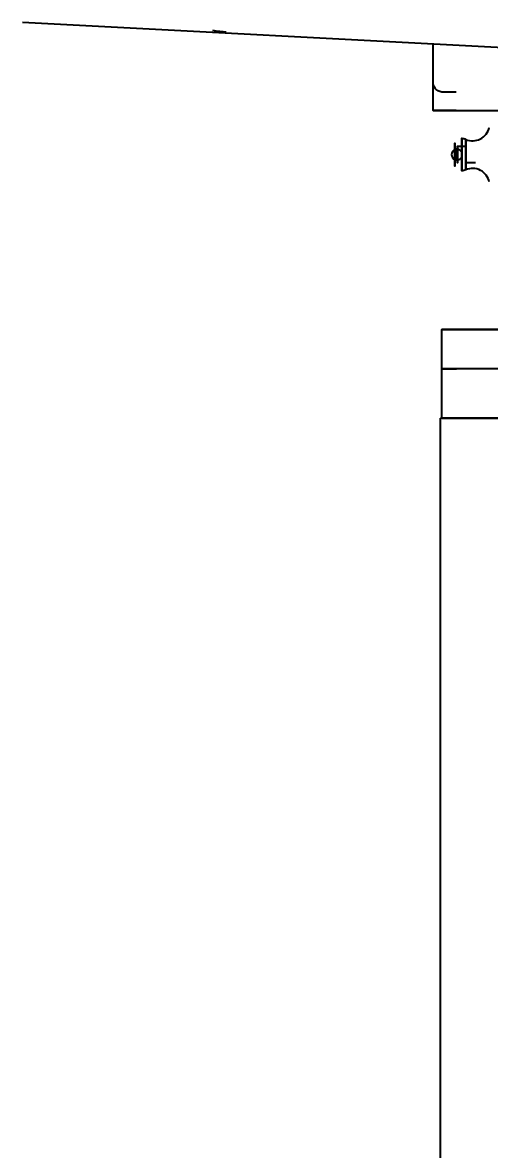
# Model space of a CAD drawing. Header units: millimetres. Extents: x 9483 to 13995, y 24552 to 30933.
# Drawn here: x 12348.4 to 12443.4, y 28854.6 to 29083.9 of the extents above; entities that cross this region are included whole.
import ezdxf

# ---------------------------------------------------------------- set-up
doc = ezdxf.new("R2010")
doc.units = ezdxf.units.MM
doc.header["$LTSCALE"] = 3
doc.layers.add('DomyÅ›lny', color=7, linetype='Continuous')
doc.styles.get("Standard").update_dxf_attribs({"font": 'arial.ttf'})
doc.dimstyles.new('MATEUSZ', dxfattribs={"dimtxt": 35, "dimasz": 16, "dimexe": 0.18, "dimexo": 0.0625, "dimgap": 0.09, "dimtad": 0, "dimdec": 0, "dimdsep": 46, "dimtxsty": 'Standard', "dimblk": 'DOT', "dimcen": 0.09, "dimse1": 1, "dimse2": 1, "dimadec": 0, "dimazin": 0, "dimtfac": 1, "dimtdec": 0, "dimtofl": 0, "dimtmove": 0, "dimatfit": 3, "dimfxl": 1, "dimtolj": 1, "dimtzin": 0, "dimlwd": 9, "dimlwe": 9, "dimarcsym": 0})

# ---------------------------------------------------------------- blocks, each defined once
blk = doc.blocks.new('_Dot')
at = {"color": 0, "linetype": 'ByBlock', "lineweight": -2}
blk.add_line((-0.5, 0), (-1, 0), dxfattribs=at)
at = {"color": 0, "linetype": 'ByBlock', "const_width": 0.5}
blk.add_lwpolyline([(-0.25, 0, 1), (0.25, 0, 1)], format="xyb", close=True, dxfattribs=at)
blk = doc.blocks.new('*D30')
at = {"color": 0, "lineweight": 9, "transparency": 16777216}
for p, q in [((10697.92, 28405.14), (11613.03, 28405.14)), ((12746.15, 28405.14), (11823.59, 28405.14))]:
    blk.add_line(p, q, dxfattribs=at)
at = {"layer": 'Defpoints', "color": 0, "transparency": 16777216}
for p in [(10667.92, 29580.92), (12776.15, 29580.92), (12776.15, 28405.14)]:
    blk.add_point(p, dxfattribs=at)
at = {"color": 0, "lineweight": 9, "transparency": 16777216, "xscale": 30, "yscale": 30, "zscale": 30, "rotation": 180}
blk.add_blockref('_Dot', (10667.92, 28405.14), dxfattribs=at)
at = {"color": 0, "lineweight": 9, "transparency": 16777216, "xscale": 30, "yscale": 30, "zscale": 30}
blk.add_blockref('_Dot', (12776.15, 28405.14), dxfattribs=at)
at = {"color": 0, "transparency": 16777216, "insert": (11718.31, 28405.14), "char_height": 70, "attachment_point": 5}
blk.add_mtext('\\A1;2108', dxfattribs=at)
blk = doc.blocks.new('*D31')
at = {"color": 0, "lineweight": 9, "transparency": 16777216}
for p, q in [((12831.93, 29473.43), (12831.93, 29234.88)), ((12831.93, 28783.43), (12831.93, 29080.85))]:
    blk.add_line(p, q, dxfattribs=at)
at = {"layer": 'Defpoints', "color": 0, "transparency": 16777216}
for p in [(12322.03, 29503.43), (12026.88, 28753.43), (12831.93, 28753.43)]:
    blk.add_point(p, dxfattribs=at)
at = {"color": 0, "lineweight": 9, "transparency": 16777216, "xscale": 30, "yscale": 30, "zscale": 30}
for p, rotation in [((12831.93, 29503.43), 90), ((12831.93, 28753.43), 270)]:
    blk.add_blockref('_Dot', p, dxfattribs=dict(at, rotation=rotation))
at = {"color": 0, "transparency": 16777216, "insert": (12831.93, 29157.87), "char_height": 70, "attachment_point": 5, "rotation": 90}
blk.add_mtext('\\A1;750', dxfattribs=at)
blk = doc.blocks.new('*D34')
at = {"color": 0, "lineweight": 9, "transparency": 16777216}
for p, q in [((12257.07, 28538.03), (12433.13, 28538.03)), ((12746.15, 28538.03), (12588.12, 28538.03))]:
    blk.add_line(p, q, dxfattribs=at)
at = {"layer": 'Defpoints', "color": 0, "transparency": 16777216}
for p in [(12776.15, 29580.92), (12227.07, 29200.6), (12776.15, 28538.03)]:
    blk.add_point(p, dxfattribs=at)
at = {"color": 0, "lineweight": 9, "transparency": 16777216, "xscale": 30, "yscale": 30, "zscale": 30, "rotation": 180}
blk.add_blockref('_Dot', (12227.07, 28538.03), dxfattribs=at)
at = {"color": 0, "lineweight": 9, "transparency": 16777216, "xscale": 30, "yscale": 30, "zscale": 30}
blk.add_blockref('_Dot', (12776.15, 28538.03), dxfattribs=at)
at = {"color": 0, "transparency": 16777216, "insert": (12510.62, 28538.03), "char_height": 70, "attachment_point": 5}
blk.add_mtext('\\A1;549', dxfattribs=at)

msp = doc.modelspace()

# ---------------------------------------------------------------- linework, layer by layer
at = {"layer": 'DomyÅ›lny', "color": 0}
for p, q in [((12631.55, 29069.03), (12348.39, 29083.87)), ((12431.92, 29071.7), (12431.92, 29079.49)), ((12431.92, 29066), (12431.92, 29079.49)), ((12436.89, 29058.7), (12438.57, 29058.7)), ((12440.52, 29055.3), (12438.81, 29055.3)), ((12433.69, 29013.4), (12433.69, 29021.4)), ((12433.69, 29003.4), (12433.69, 29013.4)), ((12433.39, 28761.43), (12433.39, 29003.4))]:
    msp.add_line(p, q, dxfattribs=at)
for points in [[(12433.93, 29069.7, 0), (12433.7, 29069.71, 0), (12433.47, 29069.75, 0), (12433.26, 29069.81, 0), (12433.06, 29069.89, 0), (12432.88, 29069.99, 0), (12432.71, 29070.11, 0), (12432.56, 29070.24, 0), (12432.42, 29070.38, 0), (12432.3, 29070.53, 0), (12432.2, 29070.69, 0), (12432.11, 29070.85, 0), (12432.04, 29071.02, 0), (12431.95, 29071.36, 0), (12431.92, 29071.7, 0)], [(12436.63, 29069.7, 0), (12433.93, 29069.7, 0)], [(12436.63, 29066, 0), (12432.26, 29066, 0), (12431.94, 29066, 0), (12431.92, 29066, 0), (12431.92, 29066, 0), (12431.92, 29066, 0), (12431.92, 29066, 0), (12431.92, 29066, 0), (12431.92, 29066, 0), (12431.92, 29066, 0), (12431.92, 29066, 0), (12431.92, 29066, 0), (12431.92, 29066, 0), (12431.92, 29066, 0), (12431.92, 29066, 0), (12431.92, 29066, 0), (12431.92, 29066, 0), (12431.92, 29066, 0), (12431.92, 29066, 0), (12431.92, 29066, 0), (12431.92, 29066, 0), (12431.96, 29066, 0), (12432.17, 29066, 0), (12434.44, 29066, 0), (12447.88, 29066, 0)], [(12438.57, 29060.07, 0), (12438.94, 29059.94, 0), (12439.33, 29059.85, 0), (12439.71, 29059.81, 0), (12440.09, 29059.8, 0), (12440.46, 29059.84, 0), (12440.83, 29059.92, 0), (12441.18, 29060.03, 0), (12441.53, 29060.19, 0), (12441.85, 29060.38, 0), (12442.16, 29060.6, 0), (12442.44, 29060.86, 0), (12442.69, 29061.16, 0), (12442.91, 29061.47, 0), (12443.1, 29061.82, 0), (12443.24, 29062.18, 0), (12443.35, 29062.55, 0)], [(12437.74, 29060.32, 0), (12437.96, 29060.31, 0), (12438.17, 29060.26, 0), (12438.38, 29060.18, 0), (12438.57, 29060.07, 0)], [(12436.34, 29057.38, 0), (12436.34, 29058.9, 0), (12436.34, 29059.28, 0), (12436.34, 29059.34, 0), (12436.34, 29059.34, 0), (12436.34, 29059.34, 0), (12436.34, 29059.34, 0), (12436.34, 29059.34, 0), (12436.34, 29059.34, 0), (12436.34, 29059.34, 0), (12436.34, 29059.34, 0), (12436.34, 29059.34, 0), (12436.34, 29059.34, 0), (12436.34, 29059.34, 0), (12436.34, 29059.34, 0), (12436.34, 29059.34, 0), (12436.34, 29059.34, 0), (12436.34, 29059.34, 0), (12436.34, 29059.34, 0), (12436.34, 29059.34, 0), (12436.34, 29059.34, 0), (12436.34, 29059.34, 0), (12436.34, 29059.34, 0), (12436.34, 29059.34, 0), (12436.34, 29059.34, 0), (12436.34, 29059.34, 0), (12436.34, 29059.34, 0), (12436.34, 29059.34, 0), (12436.34, 29059.34, 0), (12436.34, 29059.34, 0), (12436.34, 29059.33, 0), (12436.34, 29059.31, 0), (12436.34, 29059.2, 0), (12436.33, 29057.96, 0), (12436.33, 29054.91, 0), (12436.34, 29054.71, 0), (12436.34, 29054.67, 0), (12436.34, 29054.66, 0), (12436.34, 29054.66, 0), (12436.34, 29054.66, 0), (12436.34, 29054.66, 0), (12436.34, 29054.66, 0), (12436.34, 29054.66, 0), (12436.34, 29054.66, 0), (12436.34, 29054.66, 0), (12436.34, 29054.66, 0), (12436.34, 29054.66, 0), (12436.34, 29054.66, 0), (12436.34, 29054.66, 0), (12436.34, 29054.66, 0), (12436.34, 29054.66, 0), (12436.34, 29054.66, 0), (12436.34, 29054.66, 0), (12436.34, 29054.66, 0), (12436.34, 29054.66, 0), (12436.34, 29054.66, 0), (12436.34, 29054.66, 0), (12436.34, 29054.66, 0), (12436.34, 29054.66, 0), (12436.34, 29054.66, 0), (12436.34, 29054.66, 0), (12436.34, 29054.66, 0), (12436.34, 29054.66, 0), (12436.34, 29054.66, 0), (12436.34, 29054.67, 0), (12436.34, 29054.72, 0), (12436.34, 29054.92, 0), (12436.34, 29056.95, 0)], [(12436.34, 29057, 0), (12436.34, 29057.95, 0), (12436.34, 29058.02, 0), (12436.34, 29058.02, 0), (12436.34, 29058.02, 0), (12436.34, 29058.02, 0), (12436.34, 29058.02, 0), (12436.34, 29058.02, 0), (12436.34, 29058.02, 0), (12436.34, 29058.02, 0), (12436.34, 29058.02, 0), (12436.34, 29058.02, 0), (12436.34, 29058.02, 0), (12436.34, 29058.02, 0), (12436.34, 29058.02, 0), (12436.34, 29058.02, 0), (12436.34, 29058.02, 0), (12436.34, 29058.02, 0), (12436.34, 29058.02, 0), (12436.34, 29058.02, 0), (12436.34, 29058.02, 0), (12436.34, 29058.02, 0), (12436.34, 29058.02, 0), (12436.34, 29058.02, 0), (12436.34, 29058.02, 0), (12436.34, 29058.02, 0), (12436.34, 29058.02, 0), (12436.34, 29058.02, 0), (12436.34, 29058.02, 0), (12436.34, 29058.02, 0), (12436.34, 29058.02, 0), (12436.34, 29058.01, 0), (12436.34, 29057.98, 0), (12436.34, 29057.86, 0), (12436.33, 29056.82, 0), (12436.34, 29056.21, 0), (12436.34, 29056.03, 0), (12436.34, 29055.99, 0), (12436.34, 29055.98, 0), (12436.34, 29055.98, 0), (12436.34, 29055.98, 0), (12436.34, 29055.98, 0), (12436.34, 29055.98, 0), (12436.34, 29055.98, 0), (12436.34, 29055.98, 0), (12436.34, 29055.98, 0), (12436.34, 29055.98, 0), (12436.34, 29055.98, 0), (12436.34, 29055.98, 0), (12436.34, 29055.98, 0), (12436.34, 29055.98, 0), (12436.34, 29055.98, 0), (12436.34, 29055.98, 0), (12436.34, 29055.98, 0)], [(12436.42, 29057, 0), (12436.42, 29056.02, 0), (12436.42, 29055.95, 0), (12436.42, 29055.95, 0), (12436.42, 29055.95, 0), (12436.42, 29055.95, 0), (12436.42, 29055.95, 0), (12436.42, 29055.95, 0), (12436.42, 29055.95, 0), (12436.42, 29055.95, 0), (12436.42, 29055.95, 0), (12436.42, 29055.95, 0), (12436.42, 29055.95, 0), (12436.42, 29055.95, 0), (12436.42, 29055.95, 0), (12436.42, 29055.95, 0), (12436.42, 29055.95, 0), (12436.42, 29055.95, 0), (12436.42, 29055.95, 0), (12436.42, 29055.95, 0), (12436.42, 29055.95, 0), (12436.42, 29055.95, 0), (12436.42, 29055.95, 0), (12436.42, 29055.95, 0), (12436.42, 29055.95, 0), (12436.42, 29055.95, 0), (12436.42, 29055.95, 0), (12436.42, 29055.95, 0), (12436.42, 29055.95, 0), (12436.42, 29055.95, 0), (12436.42, 29055.95, 0), (12436.42, 29055.96, 0), (12436.42, 29055.99, 0), (12436.42, 29056.12, 0), (12436.42, 29057.18, 0), (12436.42, 29057.81, 0), (12436.42, 29057.99, 0), (12436.42, 29058.04, 0), (12436.42, 29058.05, 0), (12436.42, 29058.05, 0), (12436.42, 29058.05, 0), (12436.42, 29058.05, 0), (12436.42, 29058.05, 0), (12436.42, 29058.05, 0), (12436.42, 29058.05, 0), (12436.42, 29058.05, 0), (12436.42, 29058.05, 0), (12436.42, 29058.05, 0), (12436.42, 29058.05, 0), (12436.42, 29058.05, 0), (12436.42, 29058.05, 0), (12436.42, 29058.05, 0), (12436.42, 29058.05, 0), (12436.42, 29058.05, 0)], [(12436.42, 29058.05, 0), (12436.42, 29058.05, 0), (12436.42, 29058.05, 0), (12436.42, 29058.05, 0), (12436.42, 29058.05, 0), (12436.42, 29058.05, 0), (12436.42, 29058.05, 0), (12436.42, 29058.05, 0), (12436.42, 29058.05, 0), (12436.42, 29058.05, 0), (12436.42, 29058.05, 0), (12436.42, 29058.05, 0), (12436.42, 29058.05, 0), (12436.42, 29058.05, 0), (12436.42, 29058.05, 0), (12436.42, 29058.04, 0), (12436.42, 29058.01, 0), (12436.42, 29057.88, 0), (12436.42, 29056.81, 0), (12436.42, 29055.97, 0), (12436.42, 29055.95, 0), (12436.42, 29055.95, 0), (12436.42, 29055.95, 0), (12436.42, 29055.95, 0), (12436.42, 29055.95, 0), (12436.42, 29055.95, 0), (12436.42, 29055.95, 0), (12436.42, 29055.95, 0), (12436.42, 29055.95, 0), (12436.42, 29055.95, 0), (12436.42, 29055.95, 0), (12436.42, 29055.95, 0), (12436.42, 29055.95, 0), (12436.42, 29055.95, 0), (12436.42, 29055.95, 0), (12436.42, 29055.95, 0), (12436.42, 29055.95, 0), (12436.42, 29055.95, 0), (12436.42, 29055.95, 0), (12436.42, 29055.95, 0), (12436.42, 29055.95, 0), (12436.42, 29055.95, 0), (12436.42, 29055.95, 0), (12436.42, 29055.95, 0), (12436.42, 29055.95, 0), (12436.42, 29055.95, 0), (12436.42, 29055.95, 0), (12436.42, 29055.95, 0), (12436.42, 29055.97, 0), (12436.42, 29056.04, 0), (12436.42, 29057, 0)], [(12438.57, 29053.93, 0), (12438.38, 29053.82, 0), (12438.17, 29053.74, 0), (12437.96, 29053.69, 0), (12437.74, 29053.67, 0)], [(12443.35, 29051.44, 0), (12443.25, 29051.8, 0), (12443.11, 29052.16, 0), (12442.93, 29052.49, 0), (12442.72, 29052.81, 0), (12442.47, 29053.1, 0), (12442.19, 29053.37, 0), (12441.88, 29053.6, 0), (12441.55, 29053.8, 0), (12441.19, 29053.96, 0), (12440.82, 29054.08, 0), (12440.43, 29054.16, 0), (12440.04, 29054.2, 0), (12439.67, 29054.19, 0), (12439.29, 29054.14, 0), (12438.93, 29054.05, 0), (12438.57, 29053.93, 0)], [(12445.17, 29021.4, 0), (12434.46, 29021.4, 0), (12433.76, 29021.4, 0), (12433.7, 29021.4, 0), (12433.69, 29021.4, 0), (12433.69, 29021.4, 0), (12433.69, 29021.4, 0), (12433.69, 29021.4, 0), (12433.69, 29021.4, 0), (12433.69, 29021.4, 0), (12433.69, 29021.4, 0), (12433.69, 29021.4, 0), (12433.69, 29021.4, 0), (12433.69, 29021.4, 0), (12433.69, 29021.4, 0), (12433.69, 29021.4, 0), (12433.69, 29021.4, 0), (12433.73, 29021.4, 0), (12433.87, 29021.4, 0), (12434.49, 29021.4, 0), (12437.15, 29021.4, 0), (12448.62, 29021.4, 0)], [(12573.24, 29013.4, 0), (12572.58, 29013.4, 0), (12569.47, 29013.4, 0), (12555.59, 29013.4, 0), (12433.69, 29013.4, 0)], [(12445.6, 29013.4, 0), (12434.29, 29013.4, 0), (12433.71, 29013.4, 0), (12433.69, 29013.4, 0), (12433.69, 29013.4, 0), (12433.69, 29013.4, 0), (12433.69, 29013.4, 0), (12433.69, 29013.4, 0), (12433.69, 29013.4, 0), (12433.69, 29013.4, 0), (12433.69, 29013.4, 0), (12433.69, 29013.4, 0), (12433.69, 29013.4, 0), (12433.69, 29013.4, 0), (12433.69, 29013.4, 0), (12433.69, 29013.4, 0), (12433.69, 29013.4, 0), (12433.69, 29013.4, 0), (12433.69, 29013.4, 0), (12433.69, 29013.4, 0), (12433.72, 29013.4, 0), (12433.84, 29013.4, 0), (12434.31, 29013.4, 0), (12436.67, 29013.4, 0)], [(12501.49, 29003.4, 0), (12433.39, 29003.4, 0)], [(12436.24, 29003.4, 0), (12433.82, 29003.4, 0), (12433.69, 29003.4, 0), (12433.69, 29003.4, 0), (12433.69, 29003.4, 0), (12433.69, 29003.4, 0), (12433.69, 29003.4, 0), (12433.69, 29003.4, 0), (12433.69, 29003.4, 0), (12433.69, 29003.4, 0), (12433.69, 29003.4, 0), (12433.69, 29003.4, 0), (12433.69, 29003.4, 0), (12433.69, 29003.4, 0), (12433.69, 29003.4, 0), (12433.69, 29003.4, 0), (12433.69, 29003.4, 0), (12433.69, 29003.4, 0), (12433.69, 29003.4, 0), (12433.7, 29003.4, 0), (12433.73, 29003.4, 0), (12433.85, 29003.4, 0), (12434.36, 29003.4, 0), (12436.48, 29003.4, 0), (12445.37, 29003.4, 0)]]:
    msp.add_polyline3d(points, dxfattribs=at)
for points in [[(12437.74, 29057, 0), (12437.74, 29054.65, 0), (12437.74, 29053.91, 0), (12437.74, 29053.73, 0), (12437.74, 29053.69, 0), (12437.74, 29053.68, 0), (12437.74, 29053.68, 0), (12437.74, 29053.67, 0), (12437.74, 29053.67, 0), (12437.74, 29053.67, 0), (12437.74, 29053.67, 0), (12437.74, 29053.67, 0), (12437.74, 29053.67, 0), (12437.74, 29053.67, 0), (12437.74, 29053.67, 0), (12437.74, 29053.67, 0), (12437.74, 29053.67, 0), (12437.74, 29053.67, 0), (12437.74, 29053.67, 0), (12437.74, 29053.67, 0), (12437.74, 29053.67, 0), (12437.74, 29053.67, 0), (12437.74, 29053.67, 0), (12437.74, 29053.67, 0), (12437.74, 29053.67, 0), (12437.74, 29053.67, 0), (12437.74, 29053.67, 0), (12437.74, 29053.67, 0), (12437.74, 29053.67, 0), (12437.74, 29053.67, 0), (12437.74, 29053.67, 0), (12437.74, 29053.68, 0), (12437.74, 29053.69, 0), (12437.74, 29053.72, 0), (12437.73, 29053.9, 0), (12437.73, 29055.74, 0), (12437.73, 29060.08, 0), (12437.74, 29060.29, 0), (12437.74, 29060.32, 0), (12437.74, 29060.32, 0), (12437.74, 29060.32, 0), (12437.74, 29060.32, 0), (12437.74, 29060.32, 0), (12437.74, 29060.32, 0), (12437.74, 29060.32, 0), (12437.74, 29060.32, 0), (12437.74, 29060.32, 0), (12437.74, 29060.32, 0), (12437.74, 29060.32, 0), (12437.74, 29060.32, 0), (12437.74, 29060.32, 0), (12437.74, 29060.32, 0), (12437.74, 29060.32, 0), (12437.74, 29060.32, 0), (12437.74, 29060.32, 0), (12437.74, 29060.32, 0), (12437.74, 29060.32, 0), (12437.74, 29060.32, 0), (12437.74, 29060.32, 0), (12437.74, 29060.32, 0), (12437.74, 29060.32, 0), (12437.74, 29060.32, 0), (12437.74, 29060.32, 0), (12437.74, 29060.32, 0), (12437.74, 29060.32, 0), (12437.74, 29060.31, 0), (12437.74, 29060.24, 0), (12437.74, 29059.97, 0)], [(12438.58, 29057, 0), (12438.58, 29054.83, 0), (12438.58, 29054.14, 0), (12438.58, 29053.98, 0), (12438.58, 29053.94, 0), (12438.58, 29053.93, 0), (12438.57, 29053.93, 0), (12438.57, 29053.93, 0), (12438.57, 29053.93, 0), (12438.57, 29053.93, 0), (12438.57, 29053.93, 0), (12438.57, 29053.93, 0), (12438.57, 29053.93, 0), (12438.57, 29053.93, 0), (12438.57, 29053.93, 0), (12438.57, 29053.93, 0), (12438.57, 29053.93, 0), (12438.57, 29053.93, 0), (12438.57, 29053.93, 0), (12438.57, 29053.93, 0), (12438.57, 29053.93, 0), (12438.57, 29053.93, 0), (12438.57, 29053.93, 0), (12438.57, 29053.93, 0), (12438.57, 29053.93, 0), (12438.57, 29053.93, 0), (12438.57, 29053.93, 0), (12438.57, 29053.93, 0), (12438.57, 29053.93, 0), (12438.57, 29053.93, 0), (12438.57, 29053.93, 0), (12438.57, 29053.93, 0), (12438.57, 29053.94, 0), (12438.57, 29053.97, 0), (12438.57, 29054.13, 0), (12438.57, 29055.84, 0), (12438.57, 29059.84, 0), (12438.57, 29060.04, 0), (12438.57, 29060.07, 0), (12438.57, 29060.07, 0), (12438.57, 29060.07, 0), (12438.57, 29060.07, 0), (12438.57, 29060.07, 0), (12438.57, 29060.07, 0), (12438.57, 29060.07, 0), (12438.57, 29060.07, 0), (12438.57, 29060.07, 0), (12438.57, 29060.07, 0), (12438.57, 29060.07, 0), (12438.57, 29060.07, 0), (12438.57, 29060.07, 0), (12438.57, 29060.07, 0), (12438.57, 29060.07, 0), (12438.57, 29060.07, 0), (12438.57, 29060.07, 0), (12438.57, 29060.07, 0), (12438.57, 29060.07, 0), (12438.57, 29060.07, 0), (12438.57, 29060.07, 0), (12438.57, 29060.07, 0), (12438.57, 29060.07, 0), (12438.57, 29060.07, 0), (12438.57, 29060.07, 0), (12438.57, 29060.07, 0), (12438.58, 29060.07, 0), (12438.58, 29060.05, 0), (12438.58, 29060, 0), (12438.58, 29059.74, 0)], [(12436.34, 29057, 0), (12436.34, 29056.28, 0), (12436.34, 29056.05, 0), (12436.34, 29056, 0), (12436.34, 29055.98, 0), (12436.34, 29055.98, 0), (12436.34, 29055.98, 0), (12436.34, 29055.98, 0), (12436.34, 29055.98, 0), (12436.34, 29055.98, 0), (12436.34, 29055.98, 0), (12436.34, 29055.98, 0), (12436.34, 29055.98, 0), (12436.34, 29055.98, 0), (12436.34, 29055.98, 0), (12436.34, 29055.98, 0), (12436.34, 29055.98, 0), (12436.34, 29055.98, 0), (12436.34, 29055.98, 0), (12436.34, 29055.98, 0), (12436.34, 29055.98, 0), (12436.34, 29055.98, 0), (12436.34, 29055.98, 0), (12436.34, 29055.98, 0), (12436.34, 29055.98, 0), (12436.34, 29055.98, 0), (12436.34, 29055.98, 0), (12436.34, 29055.98, 0), (12436.34, 29055.98, 0), (12436.34, 29055.98, 0), (12436.34, 29055.98, 0), (12436.34, 29055.98, 0), (12436.34, 29055.98, 0), (12436.34, 29055.99, 0), (12436.34, 29056.05, 0), (12436.33, 29056.61, 0), (12436.34, 29057.94, 0), (12436.34, 29058.01, 0), (12436.34, 29058.02, 0), (12436.34, 29058.02, 0), (12436.34, 29058.02, 0), (12436.34, 29058.02, 0), (12436.34, 29058.02, 0), (12436.34, 29058.02, 0), (12436.34, 29058.02, 0), (12436.34, 29058.02, 0), (12436.34, 29058.02, 0), (12436.34, 29058.02, 0), (12436.34, 29058.02, 0), (12436.34, 29058.02, 0), (12436.34, 29058.02, 0), (12436.34, 29058.02, 0), (12436.34, 29058.02, 0), (12436.34, 29058.02, 0), (12436.34, 29058.02, 0), (12436.34, 29058.02, 0), (12436.34, 29058.02, 0), (12436.34, 29058.02, 0), (12436.34, 29058.02, 0), (12436.34, 29058.02, 0), (12436.34, 29058.02, 0), (12436.34, 29058.02, 0), (12436.34, 29058.02, 0), (12436.34, 29058.02, 0), (12436.34, 29058.02, 0), (12436.34, 29058.01, 0), (12436.34, 29058, 0), (12436.34, 29057.91, 0)], [(12436.42, 29057, 0), (12436.42, 29056.13, 0), (12436.42, 29055.85, 0), (12436.42, 29055.79, 0), (12436.42, 29055.77, 0), (12436.42, 29055.77, 0), (12436.42, 29055.77, 0), (12436.42, 29055.77, 0), (12436.42, 29055.77, 0), (12436.42, 29055.77, 0), (12436.42, 29055.77, 0), (12436.42, 29055.77, 0), (12436.42, 29055.77, 0), (12436.42, 29055.77, 0), (12436.42, 29055.77, 0), (12436.42, 29055.77, 0), (12436.42, 29055.77, 0), (12436.42, 29055.77, 0), (12436.42, 29055.77, 0), (12436.42, 29055.77, 0), (12436.42, 29055.77, 0), (12436.42, 29055.77, 0), (12436.42, 29055.77, 0), (12436.42, 29055.77, 0), (12436.42, 29055.77, 0), (12436.42, 29055.77, 0), (12436.42, 29055.77, 0), (12436.42, 29055.77, 0), (12436.42, 29055.77, 0), (12436.42, 29055.77, 0), (12436.42, 29055.77, 0), (12436.42, 29055.77, 0), (12436.42, 29055.77, 0), (12436.42, 29055.79, 0), (12436.42, 29055.85, 0), (12436.42, 29056.53, 0), (12436.42, 29058.14, 0), (12436.42, 29058.22, 0), (12436.42, 29058.23, 0), (12436.42, 29058.23, 0), (12436.42, 29058.23, 0), (12436.42, 29058.23, 0), (12436.42, 29058.23, 0), (12436.42, 29058.23, 0), (12436.42, 29058.23, 0), (12436.42, 29058.23, 0), (12436.42, 29058.23, 0), (12436.42, 29058.23, 0), (12436.42, 29058.23, 0), (12436.42, 29058.23, 0), (12436.42, 29058.23, 0), (12436.42, 29058.23, 0), (12436.42, 29058.23, 0), (12436.42, 29058.23, 0), (12436.42, 29058.23, 0), (12436.42, 29058.23, 0), (12436.42, 29058.23, 0), (12436.42, 29058.23, 0), (12436.42, 29058.23, 0), (12436.42, 29058.23, 0), (12436.42, 29058.23, 0), (12436.42, 29058.23, 0), (12436.42, 29058.23, 0), (12436.42, 29058.23, 0), (12436.42, 29058.23, 0), (12436.42, 29058.22, 0), (12436.42, 29058.2, 0), (12436.42, 29058.1, 0)], [(12436.89, 29057, 0), (12436.89, 29058.2, 0), (12436.89, 29058.58, 0), (12436.89, 29058.67, 0), (12436.89, 29058.69, 0), (12436.89, 29058.7, 0), (12436.89, 29058.7, 0), (12436.89, 29058.7, 0), (12436.89, 29058.7, 0), (12436.89, 29058.7, 0), (12436.89, 29058.7, 0), (12436.89, 29058.7, 0), (12436.89, 29058.7, 0), (12436.89, 29058.7, 0), (12436.89, 29058.7, 0), (12436.89, 29058.7, 0), (12436.89, 29058.7, 0), (12436.89, 29058.7, 0), (12436.89, 29058.7, 0), (12436.89, 29058.7, 0), (12436.89, 29058.7, 0), (12436.89, 29058.7, 0), (12436.89, 29058.7, 0), (12436.89, 29058.7, 0), (12436.89, 29058.7, 0), (12436.89, 29058.7, 0), (12436.89, 29058.7, 0), (12436.89, 29058.7, 0), (12436.89, 29058.7, 0), (12436.89, 29058.7, 0), (12436.89, 29058.7, 0), (12436.89, 29058.7, 0), (12436.89, 29058.69, 0), (12436.89, 29058.67, 0), (12436.89, 29058.59, 0), (12436.88, 29057.64, 0), (12436.89, 29055.42, 0), (12436.89, 29055.32, 0), (12436.89, 29055.3, 0), (12436.89, 29055.3, 0), (12436.89, 29055.3, 0), (12436.89, 29055.3, 0), (12436.89, 29055.3, 0), (12436.89, 29055.3, 0), (12436.89, 29055.3, 0), (12436.89, 29055.3, 0), (12436.89, 29055.3, 0), (12436.89, 29055.3, 0), (12436.89, 29055.3, 0), (12436.89, 29055.3, 0), (12436.89, 29055.3, 0), (12436.89, 29055.3, 0), (12436.89, 29055.3, 0), (12436.89, 29055.3, 0), (12436.89, 29055.3, 0), (12436.89, 29055.3, 0), (12436.89, 29055.3, 0), (12436.89, 29055.3, 0), (12436.89, 29055.3, 0), (12436.89, 29055.3, 0), (12436.89, 29055.3, 0), (12436.89, 29055.3, 0), (12436.89, 29055.3, 0), (12436.89, 29055.3, 0), (12436.89, 29055.3, 0), (12436.89, 29055.31, 0), (12436.89, 29055.34, 0), (12436.89, 29055.48, 0)]]:
    msp.add_polyline3d(points, close=True, dxfattribs=at)
for centre, radius, start, end in [((12389.84, 29094), 12, 256.5317, 270), ((12436.75, 29057), 1.1, 111.884, 248.1161), ((12436.75, 29057), 1.1, 252.6592, 90), ((12436.75, 29057), 1.1, 90, 107.3408)]:
    msp.add_arc(centre, radius, start, end, dxfattribs=at)

# ---------------------------------------------------------------- dimensions: what is measured, and where the dimension line sits
at = {"color": 0}
for base, p1, picture, middle in [((12776.15, 28405.14), (10667.92, 29580.92), '*D30', (11718.31, 28405.14)), ((12776.15, 28538.03), (12227.07, 29200.6), '*D34', (12510.62, 28538.03))]:
    dim = msp.add_linear_dim(base=base, p1=p1, p2=(12776.15, 29580.92), dimstyle='MATEUSZ', override={"dimtxt": 70, "dimasz": 30}, dxfattribs=at)
    dim.commit()
    dim.dimension.update_dxf_attribs({"geometry": picture, "text_midpoint": middle, "dimtype": 160})
dim = msp.add_linear_dim(base=(12831.93, 28753.43), p1=(12322.03, 29503.43), p2=(12026.88, 28753.43), angle=90, dimstyle='MATEUSZ', override={"dimtxt": 70, "dimasz": 30}, dxfattribs=at)
dim.commit()
dim.dimension.update_dxf_attribs({"geometry": '*D31', "text_midpoint": (12831.93, 29157.87), "dimtype": 160})

doc.saveas('drawing.dxf')
